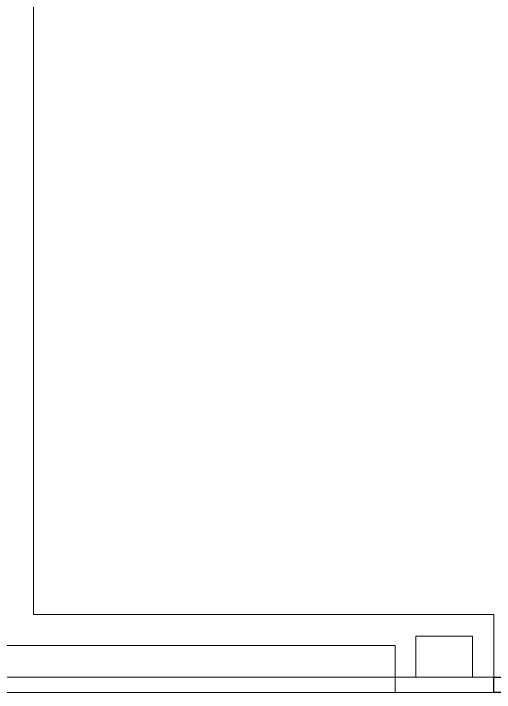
# Model space of a CAD drawing. Header units: millimetres. Extents: x -36 to 64, y 70 to 162.
# Drawn here: x 12.124 to 13.681, y 73.476 to 75.675 of the extents above; entities that cross this region are included whole.
import ezdxf

# ---------------------------------------------------------------- set-up
doc = ezdxf.new("R2010")
doc.units = ezdxf.units.MM
doc.header["$LTSCALE"] = 0.02
for name, color, linetype in [('OF 00 Ground$0$A-MARCOS', 1, 'Continuous'), ('OF 00 Ground$0$A-PUERTAS', 6, 'Continuous'), ('OF 00 Ground$0$panel fachada', 4, 'Continuous'), ('OF 00 Ground$0$Pladur', 3, 'Continuous')]:
    doc.layers.add(name, color=color, linetype=linetype)
doc.layers.add('OF 00 Ground$0$Superficies', color=81, linetype='Continuous', lineweight=70, plot=False)
doc.styles.add('OF 00 Ground$0$Standard', font='verdana.ttf')

# ---------------------------------------------------------------- blocks, each defined once
blk = doc.blocks.new('*U535')
at = {"layer": 'OF 00 Ground$0$A-MARCOS'}
blk.add_lwpolyline([(1.86, -0.02), (1.87, -0.02), (1.87, 0), (1.92, 0), (1.92, -0.05), (1.86, -0.05)], close=True, dxfattribs=at)
at = {"layer": 'OF 00 Ground$0$A-PUERTAS', "color": 0, "style": 'OF 00 Ground$0$Standard', "flags": 9}
for tag, p in [('PISO', (0.0077, 0.7812)), ('TIPO', (0.0077, 0.6405)), ('MATERIAL', (0.0077, 0.5079)), ('FR', (0.0077, 0.3753))]:
    blk.add_attdef(tag, p, '', height=0.1, dxfattribs=at)

msp = doc.modelspace()

# ---------------------------------------------------------------- linework, layer by layer
at = {"layer": 'OF 00 Ground$0$panel fachada', "linetype": 'Continuous', "lineweight": 0}
for points in [[(11.3596, 73.5256), (13.3596, 73.5256), (13.3596, 73.4756), (11.3596, 73.4756)], [(13.3596, 73.5256), (13.6794, 73.5256), (13.6794, 73.4756), (13.3596, 73.4756)]]:
    msp.add_lwpolyline(points, close=True, dxfattribs=at)
at = {"layer": 'OF 00 Ground$0$Pladur', "linetype": 'Continuous', "lineweight": 0}
for p, q in [((12.1881, 73.7277), (12.1881, 81.3056)), ((13.6794, 73.7277), (12.1881, 73.7277)), ((13.6794, 73.5256), (13.6794, 73.7277)), ((13.4266, 73.5256), (13.4266, 73.6576)), ((13.4266, 73.6576), (13.6094, 73.6576)), ((13.6094, 73.5256), (13.6094, 73.6576)), ((13.3596, 73.5256), (13.4266, 73.5256))]:
    msp.add_line(p, q, dxfattribs=at)
msp.add_lwpolyline([(13.3596, 73.5256), (13.3596, 73.6277), (11.3596, 73.6277), (11.3596, 73.5256), (11.2926, 73.5256), (11.2926, 73.6576), (11.1596, 73.6576)], dxfattribs=at)
at = {"layer": 'OF 00 Ground$0$Superficies', "lineweight": 0}
msp.add_lwpolyline([(10.3846, 83.0555), (13.6808, 83.0555), (13.6808, 83.3376), (15.6008, 83.3376), (15.6008, 73.4756), (13.6794, 73.4756), (13.6794, 73.7277), (12.1881, 73.7277), (12.1881, 81.3056), (10.3846, 81.3056), (10.3846, 83.0555)], dxfattribs=at)

# ---------------------------------------------------------------- block references
at = {"layer": 'OF 00 Ground$0$A-PUERTAS', "linetype": 'Continuous', "lineweight": 0, "rotation": 180}
msp.add_blockref('*U535', (15.5994, 73.4756), dxfattribs=at)

doc.saveas('drawing.dxf')
